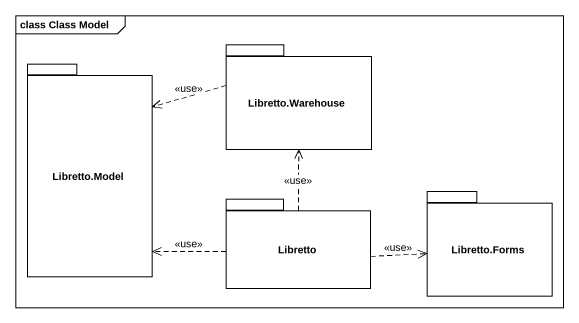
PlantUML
@startuml
mainframe class Class Model
package "Libretto.Model" as Libretto_Model {
}
package "Libretto.Warehouse" as Libretto_Warehouse {
}
package Libretto {
}
package "Libretto.Forms" as Libretto_Forms {
}
Libretto_Warehouse .left.> Libretto_Model : <<use>>
Libretto .left.> Libretto_Model : <<use>>
Libretto .up.> Libretto_Warehouse : <<use>>
Libretto .right.> Libretto_Forms : <<use>>
@enduml
